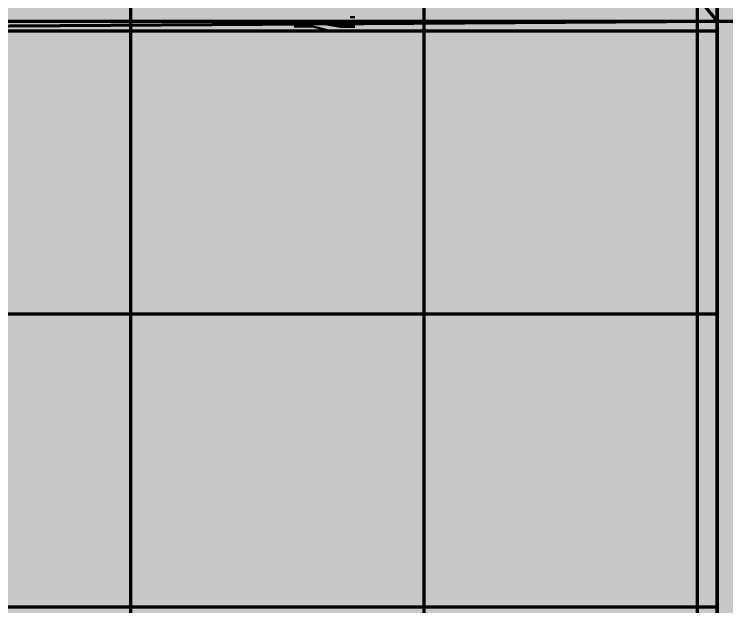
# Model space of a CAD drawing. Header units: millimetres. Extents: x 401 to 30661, y 2016 to 22119.
# Drawn here: x 5954 to 9600, y 7616 to 10651 of the extents above; entities that cross this region are included whole.
import ezdxf

# ---------------------------------------------------------------- set-up
doc = ezdxf.new("R2010")
doc.units = ezdxf.units.MM
doc.layers.add('2ND', color=201, linetype='Continuous', lineweight=35, true_color=0x39ffb0)
doc.layers.add('3RD', color=140, linetype='Continuous', lineweight=25, true_color=0x7debff)
doc.layers.add('BACKGROUND', color=7, linetype='Continuous', true_color=0x000000)
for name, color, linetype, lineweight, true_color, transparency in [('GLOW-CYAN', 7, 'Continuous', 100, 0x7debff, 0.8), ('GLOW-CYAN-2', 7, 'Continuous', 50, 0x7debff, 0.8), ('GLOW-EMERALD', 7, 'Continuous', 70, 0x39ffb0, 0.8)]:
    doc.layers.add(name, color=color, linetype=linetype, lineweight=lineweight, true_color=true_color, transparency=transparency)
doc.layers.add('LAYOUT', color=83, linetype='Continuous', lineweight=50, true_color=0x7debff, plot=False)

msp = doc.modelspace()

# ---------------------------------------------------------------- hatches: boundary and pattern name
at = {"layer": 'BACKGROUND'}
h = msp.add_hatch(color=256, dxfattribs=at)
h.dxf.hatch_style = 1
h.paths.add_polyline_path([(400.723, 2015.745), (30660.634, 2015.745), (30660.634, 22119.328), (400.723, 22119.328)])

# ---------------------------------------------------------------- linework, layer by layer
at = {"layer": '2ND'}
msp.add_lwpolyline([(7696.884, 10587.765), (7625.348, 10587.765), (7482.276, 10611.61), (7410.74, 10611.61)], dxfattribs=at)
at = {"layer": '3RD'}
for points in [[(7696.884, 10611.61), (7649.194, 10611.61)], [(7696.884, 10635.455), (7673.039, 10635.455)], [(7696.884, 10563.919), (7577.658, 10563.919), (7482.276, 10587.765), (7386.895, 10587.765)]]:
    msp.add_lwpolyline(points, dxfattribs=at)
at = {"layer": 'GLOW-CYAN'}
for p, q in [((9550.723, 15014.575), (9550.723, 6214.575)), ((550.723, 10615.853), (9550.723, 10615.853)), ((9550.723, 10614.575), (27449.126, 10614.575)), ((550.723, 10565.853), (9550.723, 10565.853)), ((550.723, 9115.853), (9550.723, 9115.853)), ((550.723, 7615.853), (9550.723, 7615.853))]:
    msp.add_line(p, q, dxfattribs=at)
for points in [[(5800.723, 15115.853), (9550.723, 10615.853)], [(6550.723, 6115.853), (6550.723, 15115.853)], [(8050.723, 6115.853), (8050.723, 15115.853)], [(9450.723, 6115.853), (9450.723, 15115.853)], [(9550.723, 6115.853), (9550.723, 15115.853)], [(9550.723, 6115.853), (9550.723, 15115.853)]]:
    msp.add_lwpolyline(points, dxfattribs=at)
for points in [[(18550.723, 15115.853), (9550.723, 15115.853), (9550.723, 6115.853), (18550.723, 6115.853)], [(9550.723, 6115.853), (2050.723, 6115.853), (2050.723, 10565.853), (9550.723, 10615.853)]]:
    msp.add_lwpolyline(points, close=True, dxfattribs=at)
at = {"layer": 'GLOW-CYAN-2'}
for points in [[(7696.884, 10611.61), (7649.194, 10611.61)], [(7696.884, 10635.455), (7673.039, 10635.455)], [(7696.884, 10563.919), (7577.658, 10563.919), (7482.276, 10587.765), (7386.895, 10587.765)]]:
    msp.add_lwpolyline(points, dxfattribs=at)
at = {"layer": 'GLOW-EMERALD'}
msp.add_lwpolyline([(7696.884, 10587.765), (7625.348, 10587.765), (7482.276, 10611.61), (7410.74, 10611.61)], dxfattribs=at)
at = {"layer": 'LAYOUT'}
for p, q in [((9550.723, 15014.575), (9550.723, 6214.575)), ((550.723, 10615.853), (9550.723, 10615.853)), ((9550.723, 10614.575), (27449.126, 10614.575)), ((550.723, 10565.853), (9550.723, 10565.853)), ((550.723, 9115.853), (9550.723, 9115.853)), ((550.723, 7615.853), (9550.723, 7615.853))]:
    msp.add_line(p, q, dxfattribs=at)
for points in [[(5800.723, 15115.853), (9550.723, 10615.853)], [(6550.723, 6115.853), (6550.723, 15115.853)], [(8050.723, 6115.853), (8050.723, 15115.853)], [(9450.723, 6115.853), (9450.723, 15115.853)], [(9550.723, 6115.853), (9550.723, 15115.853)], [(9550.723, 6115.853), (9550.723, 15115.853)]]:
    msp.add_lwpolyline(points, dxfattribs=at)
for points in [[(18550.723, 15115.853), (9550.723, 15115.853), (9550.723, 6115.853), (18550.723, 6115.853)], [(9550.723, 6115.853), (2050.723, 6115.853), (2050.723, 10565.853), (9550.723, 10615.853)]]:
    msp.add_lwpolyline(points, close=True, dxfattribs=at)

doc.saveas('drawing.dxf')
